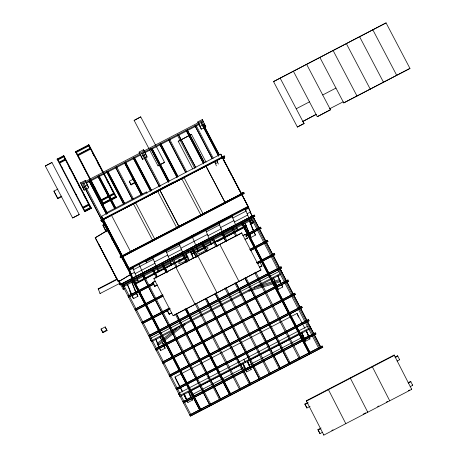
<?xml version="1.0" encoding="UTF-8"?>
<svg xmlns="http://www.w3.org/2000/svg" width="458" height="458" viewBox="0 0 458 458"><rect width="100%" height="100%" fill="white"/><g stroke="black" fill="none" stroke-linecap="round" stroke-linejoin="round"><path stroke-width="0.69" d="M184.471 323.503L185.003 324.516L158.497 345.212L158.056 344.135L179.542 327.361L181.362 326.411M95.195 237.788L107.659 230.305L95.195 237.788L118.33 281.853L130.793 274.371L106.107 227.34M118.33 281.853L130.793 274.371M119.292 283.542L119.956 284.807L121.152 284.086M119.956 284.807L121.307 284.097M57.113 159.103L63.736 155.657L91.274 208.253L84.65 211.705L57.113 159.103L57.382 159.762L57.777 159.55M63.542 156.252L57.714 159.287L57.948 159.865L63.777 156.831L63.336 155.863L90.873 208.464M45.319 165.945L51.943 162.493L79.245 214.516L72.622 217.962L45.353 166.019L51.943 162.493M58.91 158.869L61.24 157.655M134.137 120.402L140.726 116.876L155.668 145.363M134.738 120.093L140.726 116.876M76.234 152.079L75.833 152.285L75.57 151.632L88.812 144.739L103.445 172.609M76.171 151.816L88.623 145.335L88.858 145.913L76.406 152.394L76.2 152.004M77.694 151.226L75.805 152.211L90.134 179.525M85.892 146.955L87.157 146.297M59.214 162.143L65.042 159.109L65.276 159.687M90.323 148.581L77.877 155.062L78.112 155.64L90.558 149.159L90.123 148.192L77.671 154.672L77.906 155.251M61.83 196.614L57.845 198.686L54.13 191.61L53.924 191.101L57.908 189.028M386.071 22.9L273.529 81.581L386.071 22.9L409.967 68.431L343.746 102.901L319.884 57.45M139.804 153.814L139.095 152.062L143.583 149.726L147.075 157.042L142.593 159.378L140.28 154.981M80.694 182.851L85.182 180.521L87.489 184.917L88.675 187.837L84.192 190.173L80.694 182.851L84.192 190.173M198.291 123.047L197.816 121.88L202.299 119.544L205.797 126.866L201.308 129.196L199.001 124.799M82.909 184.064L202.104 122.011M57.845 198.686L57.639 198.177L61.624 196.104M86.39 183.177L133.307 158.754M134.572 158.09L140.915 154.793M144.717 152.812L199.241 124.427M142.593 159.378L141.402 156.459L143.085 155.583M144.207 154.999L145.89 154.123M83.001 187.253L87.489 184.917M201.308 129.196L200.123 126.276L204.611 123.941M191.455 134.343L178.242 141.316L191.455 134.343L206.071 162.195M157.999 165.853L164.588 162.327L157.999 165.853L149.68 149.995M133.684 179.788L135.196 182.782L131.114 184.906L129.27 181.288L133.352 179.164L133.553 179.639M82.875 207.205L88.697 204.171L88.932 204.749M83.31 208.172L89.138 205.138L88.904 204.56L83.075 207.594L83.31 208.172L83.104 207.783M113.779 193.253L101.327 199.734L101.768 200.696L114.219 194.215L113.985 193.642L101.533 200.123M131.114 184.906L130.919 184.425L135.001 182.301M102.81 199.659L104.052 199.012M84.575 210.451L90.403 207.417M91.005 207.6L84.386 211.046L84.65 211.705M84.616 211.625L91.239 208.178M115.485 196.499L103.033 202.98L103.474 203.947M116.086 196.682L116.349 197.335L103.107 204.228L102.844 203.575L116.086 196.682L104.115 173.88M103.073 204.154L116.321 197.255M147.001 193.207L146.354 191.971L106.622 212.655L107.269 213.892M107.435 230.614L101.59 216.222L220.785 154.169L248.144 206.329L252.043 215.924L250.417 212.833M173.863 182.536L151.879 194.221L151.535 193.574L173.605 182.066L173.897 182.599M224.706 156.247L101.092 220.596L166.065 186.835M166.38 186.669L224.718 156.298M114.391 213.834L101.149 220.727L100.8 220.069L224.414 155.714L224.758 156.378L193.854 172.466M115.651 213.176L125.744 207.926M127.003 207.268L138.986 201.028M140.251 200.375L147.82 196.43M149.079 195.778L154.752 192.824M156.018 192.165L166.105 186.91M169.26 185.272L172.414 183.629M173.674 182.971L192.595 173.124M224.059 157.409L223.653 156.796L224.311 158.233L223.75 156.825M102.42 221.695L102.077 221.042L101.413 221.386L102.048 221.145L101.728 220.355L102.42 221.695L102.048 221.145M224.666 157.306L224.071 157.615L224.38 158.199L223.973 157.586L224.666 157.306L224.346 156.516M106.05 231.811L102.884 225.124L104.567 224.248M105.1 226.332L106.136 225.794M303.98 123.505L297.391 127.032L304.015 123.586L280.153 78.135M330.47 109.72L317.257 116.693L330.504 109.8L306.637 64.349M105.907 231.273L105.197 229.521L106.88 228.645M120.763 256.789L120.437 255.999L120.849 256.612M242.465 192.469L243.061 193.946L242.402 192.503L242.774 193.058M120.151 256.892L243.793 192.606L244.188 193.385L120.58 257.74L120.151 256.892L120.506 257.745L244.188 193.385M120.219 257.024L243.828 192.669M120.236 257.087L243.845 192.738M120.265 257.138L243.793 192.606M126.03 264.993L132.849 277.977L128.95 268.382L248.144 206.329M148.621 258.272L149.869 257.619M193.505 234.902L194.753 234.256M248.322 206.764L129.127 268.817L101.859 216.874M132.471 267.174L245.047 208.567M129.396 269.476L248.591 207.422L222.319 157.38M132.969 268.405L129.66 270.128L102.123 217.533M146.216 261.507L232.298 216.691M245.545 209.798L248.854 208.075L242.036 195.091L242.305 195.743M153.367 259.371L133.501 269.71L132.648 268.09M166.609 252.472L179.857 245.58M206.346 231.788L219.588 224.895M118.983 280.714L120.002 283.21L100.113 293.509L98.161 288.826L116.79 279.128M117.614 279.197L98.367 289.216L98.161 288.826M129.683 273.105L130.078 272.899L132.31 278.401L131.915 278.607M134.566 272.327L131.251 274.05L124.433 261.066M154.432 261.987L167.674 255.089M180.916 248.196L207.405 234.41M220.647 227.511L233.895 220.619M247.137 213.726L250.446 211.997L248.499 208.287M135.093 273.638L154.964 263.293M168.206 256.4L181.448 249.507M207.938 235.715L221.18 228.823M234.427 221.924L247.669 215.031M122.017 284.687L121.662 283.817L252.667 215.844M121.799 283.977L254.27 215.071L254.843 216.17L122.401 285.116L254.843 216.17M254.27 215.071L121.662 283.817L190.356 416.133L322.798 347.187L322.192 346.042L189.755 414.988L322.192 346.042M120.849 284.865L122.103 284.212M122.109 284.304L120.878 284.945L119.177 280.748M123.425 285.655L251.78 218.832M123.78 286.525L172.832 260.991M174.092 260.333L212.478 240.353M213.737 239.694L252.135 219.703M134.44 281.899L137.749 280.176M157.615 269.836L170.863 262.944M184.105 256.045L186.629 254.734M191.043 252.432L210.594 242.259M223.836 235.36L232.664 230.763M233.929 230.111L237.084 228.468M250.326 221.575L252.53 220.424M178.431 260.087L179.679 259.44M124.061 288.483L123.128 289.284L124.164 288.746L121.754 284.097M134.973 283.21L144.505 278.246M144.905 278.04L184.242 257.562M187.162 256.039L184.637 257.356L183.841 255.392M190.946 254.07L223.973 236.878L224.237 237.53M246.444 225.181L224.368 236.671L223.304 234.055M253.331 222.388L250.726 223.739L250.457 223.086L253.618 221.443M135.236 283.863L184.471 258.135M187.757 256.428L184.872 257.928M191.49 254.482L224.202 237.45M224.632 237.324L246.335 225.931M243.753 227.437L217.493 241.429L246.37 226.395M245.007 226.784L246.261 226.132M250.028 224.168L253.795 222.21M135.345 284.126L181.07 260.001M250.766 224.105L253.904 222.474M153.859 278.647L241.767 232.979L153.859 278.647L173.101 315.705L260.951 269.968L241.709 232.91M157.323 285.094L154.735 286.33L152.737 282.477L155.262 281.166M242.923 235.526L245.511 234.29L242.986 235.607M152.737 282.477L155.325 281.241M153.424 282.889L128.08 296.086L153.459 282.93M245.946 234.725L260.55 227.179L245.975 234.765M153.361 284.321L128.652 297.19L154.031 284.034M245.883 236.156L261.123 228.279L245.912 236.196M136.719 293.389L137.91 296.309L133.421 298.645L132.236 295.725L136.719 293.389L134.412 288.992M254.276 232.189L255.467 235.109L250.978 237.444L249.793 234.525L254.276 232.189L251.969 227.792M154.735 286.33L157.26 285.019M245.551 239.053L247.509 238.143L244.984 239.46M162.178 295.112L134.933 309.299L162.848 294.826M250.263 249.261L267.403 240.393L249.662 249.627M162.75 296.212L135.505 310.398L163.42 295.925M250.835 250.36L267.976 241.492L250.234 250.726M101.098 329.05L105.18 326.926L106.829 330.063L107.023 330.544L102.936 332.668L101.098 329.05L102.936 332.668M102.741 332.187L106.829 330.063M169.031 308.326L141.785 322.512L169.7 308.034M256.48 262.8L274.256 253.6L256.514 262.84M171.773 312.951L169.185 314.188L167.187 310.335L169.712 309.018M257.373 263.384L259.961 262.148L257.436 263.459M167.187 310.335L170.405 308.766M167.702 310.415L142.358 323.611L168.372 310.123M260.218 262.251L274.829 254.705L257.717 263.613M169.185 314.188L171.08 313.203M259.371 267.237L261.959 266.001L259.434 267.312M281.075 266.774L148.638 335.72L281.109 266.814L281.681 267.913L149.239 336.865L281.681 267.913M150.098 338.639L151.587 341.674L150.098 338.639L279.077 271.491M151.867 340.471L240.381 294.391M241.647 293.733L280.21 273.655M152.222 341.342L176.244 328.838M183.2 325.214L250.852 290M258.438 286.05L280.565 274.531M182.576 325.781L185.003 324.516M248.871 289.971L249.41 290.99L254.871 288.145L272.602 282.844M287.927 279.987L155.491 348.933L287.927 279.987L288.534 281.126L156.064 350.032L288.534 281.126M160.672 350.553L157.18 343.231L160.672 350.553L165.161 348.217L163.975 345.298M274.972 282.615L278.229 289.353L282.718 287.017L281.533 284.097M294.78 293.194L162.344 362.146L294.815 293.24L295.387 294.339L162.945 363.286L295.387 294.339M301.633 306.408L169.197 375.354L301.667 306.448L302.24 307.553L169.769 376.459L302.24 307.553M182.37 391.876L176.53 380.747L175.002 376.98L297.042 313.444L304.833 328.289M308.486 319.621L176.049 388.567L308.486 319.621L309.093 320.76L176.622 389.666L309.058 320.72M179.164 393.13L228.216 367.597M229.469 366.944L307.518 326.308M180.927 394.968L308.652 328.472M191.043 390.674L219.502 375.863M220.767 375.205L243.53 363.349M247.326 361.373L289.061 339.647M290.326 338.989L301.707 333.063M181.282 395.838L309.637 329.021M211.544 384.565L190.047 395.758L188.931 392.718M212.81 383.907L245.059 367.116M248.854 365.14L303.236 336.83L301.988 333.939L305.486 341.262L309.969 338.926L306.476 331.609M191.226 397.206L192.412 400.126L187.929 402.462L186.744 399.542L191.226 397.206L188.919 392.804M250.005 366.606L251.19 369.526L246.707 371.862L245.522 368.942L250.005 366.606L248.024 362.833M308.784 336.006L304.301 338.342L302.068 332.96M315.339 332.834L182.902 401.78L315.373 332.874L315.946 333.974L183.503 402.92L315.946 333.974M259.72 379.734L260.894 379.356L215.953 292.811M190.328 416.093L322.798 347.187M306.299 400.761L394.149 355.024L394.349 355.379L306.499 401.116L306.299 400.761L323.84 435.1L411.696 389.363L394.149 355.024M310.066 406.349L306.912 407.992L304.868 404.036L307.392 402.725M395.054 357.085L397.578 355.774L397.813 356.187L395.294 357.503M304.868 404.036L305.108 404.454L308.263 402.811M397.097 361.041L399.622 359.73L397.578 355.774M322.495 432.272L319.97 433.583L317.926 429.627L321.081 427.984M408.112 382.676L410.637 381.365L410.872 381.777L408.353 383.094M317.926 429.627L318.167 430.045L320.692 428.728M410.156 386.632L412.681 385.321L410.637 381.365M331.798 430.497L333.052 429.844M363.171 414.164L365.684 412.858M377.604 406.652L378.863 406M386.392 402.078L387.645 401.426M408.353 390.645L409.607 389.993M261.157 285.088L254.333 287.126L254.871 288.145M262.52 284.681L279.563 279.58L280.536 281.681L249.41 290.99M273.964 282.437L280.101 280.599M260.951 269.968L173.101 315.705M219.748 244.349L238.939 281.338M197.787 255.782L216.972 292.771M175.82 267.214L195.011 304.209M231.96 226.395L236.906 235.922M221.128 232.263L225.931 241.635M211.058 237.278L215.999 246.805M300.625 358.671L299.452 359.049L254.648 272.665M202.161 241.91L207.108 251.436M201.125 242.448L205.871 251.499M191.329 247.778L196.133 257.144M181.259 252.787L186.337 262.48M171.326 257.963L176.072 267.014M162.43 262.589L167.508 272.281M249.925 385.064L250.961 384.525L206.152 298.141M231.095 394.865L229.922 395.248L185.25 309.024M132.631 278.103L166.374 343.053M131.595 278.647L137.99 290.876M221.025 399.88L176.353 313.656M201.297 410.379L200.123 410.757L145.57 305.48M399.382 359.312L399.622 359.73M412.44 384.903L412.681 385.321M411.49 389.014L411.696 389.363M372.182 366.457L389.729 400.796L389.529 400.447M350.221 377.89L367.768 412.234L367.568 411.879M328.26 389.329L345.807 423.667L345.601 423.312M323.64 434.745L323.84 435.1M329.84 108.535L330.504 109.8M317.257 116.693L293.395 71.242M303.019 121.691L304.015 123.586M273.495 81.507L297.391 127.032M242.402 192.503L242.74 193.156M221.054 154.821L221.718 156.092M222.233 157.369L241.538 194.14M223.739 160.529L225.811 164.325M228.668 169.769L229.968 172.242M230.614 173.485L231.267 174.721M232.887 177.813L237.759 187.087M238.406 188.324L240.032 191.415M240.679 192.652L241.332 193.889M253.102 216.766L254.024 218.718L253.171 217.098M204.474 124.353L205.797 126.866M282.18 273.002L280.972 270.506L282.46 273.541M219.325 154.815L201.572 120.992L82.371 183.045L105.632 227.351M203.409 124.668L218.976 154.317M201.068 122.549L218.621 155.989M201.377 123.317L218.598 156.121M244.938 208.94L246.078 211.109L232.83 218.002L231.977 216.376M244.675 208.963L244.881 209.352L244.618 208.699M197.816 121.88L200.123 126.276M250.257 222.697L250.457 223.086M250.486 223.275L250.692 223.664M280.004 280.662L280.536 281.681M279.225 279.701L281.201 283.468M308.057 335.01L308.904 336.63L306.482 330.665M253.154 230.712L255.467 235.109M281.395 284.504L282.718 287.017M307.994 335.153L308.652 336.412M309.31 337.666L309.969 338.926M196.001 125.189L213.205 158.124M212.186 158.537L194.965 125.727L212.163 158.668M249.793 234.525L247.486 230.122L250.978 237.444M275.069 282.66L276.718 285.803M249.988 235.114L244.858 223.12M276.672 285.941L275.332 282.952M304.209 338.388L301.656 332.588M303.179 336.859L305.486 341.262M231.994 214.865L232.2 215.254M232.229 215.443L232.429 215.833L232.166 215.18M204.394 162.59L187.173 129.786L204.371 162.722M203.69 163.764L186.131 130.324L203.667 163.895M237.805 229.177L238.274 230.225M238.04 229.756L238.246 230.145M237.009 229.59L237.479 230.637M195.898 167.817L178.339 134.383L195.543 167.319M194.839 168.492L177.303 134.921L177.612 135.683M178.214 141.236L192.824 169.088M218.752 221.764L218.953 222.153M217.956 222.176L218.157 222.565M224.563 236.076L225.033 237.118M224.792 236.649L224.998 237.038M186.715 171.916L169.512 138.98L169.821 139.742M185.696 172.322L168.475 139.518L185.679 172.454M216.972 240.433L217.493 241.429M205.505 228.656L205.711 229.046M177.904 176.382L160.684 143.577L177.887 176.513M204.709 229.069L204.915 229.458M176.868 176.92L159.647 144.115L177.177 177.681M211.315 242.969L211.785 244.011M210.52 243.381L210.995 244.423M156.304 146.549L164.617 162.407M193.11 219.222L193.448 219.869M169.076 180.979L151.856 148.169L169.054 181.11M168.372 182.147L150.814 148.713L168.349 182.278M134.102 120.328L149.05 148.81M192.263 235.549L192.469 235.939M191.467 235.967L191.673 236.357M198.074 249.862L198.543 250.904M197.278 250.274L197.747 251.322M145.094 153.275L147.075 157.042M162.613 187.906L162.951 188.553M182.381 225.565L182.072 224.964M143.022 152.766L160.581 186.206M141.986 153.31L159.544 186.744M142.959 155.331L159.521 186.875M139.095 152.062L139.753 153.321M140.417 154.575L141.402 156.459M248.923 365.106L250.057 367.27L247.635 361.299M250.2 367.642L251.19 369.526M187.064 249.77L188.553 252.805M243.937 359.41L245.425 362.45M179.021 242.448L179.221 242.837M245.522 368.942L243.209 364.539L245.385 369.348M151.753 190.803L134.194 157.363L151.398 190.299M246.049 370.602L246.707 371.862M178.225 242.86L178.425 243.25M150.711 191.341L133.158 157.907L150.361 190.843M184.832 256.761L185.301 257.802M171.378 231.359L171.063 230.763M142.261 194.135L125.366 161.96L142.238 194.266M141.219 194.673L124.33 162.498L141.201 194.81M165.773 249.341L165.979 249.73M129.27 181.288L130.919 184.425M164.977 249.753L165.183 250.142M165.212 250.331L165.418 250.721L165.155 250.068M171.584 263.653L172.053 264.695M170.788 264.066L171.263 265.108M133.41 198.864L116.538 166.557L116.847 167.319M132.391 199.27L115.502 167.096L132.368 199.402M152.766 256.812L152.966 257.201L152.703 256.549M107.704 171.155L124.599 203.329M108.019 171.916L124.576 203.461M151.735 256.652L151.941 257.041M151.97 257.224L152.176 257.614L151.907 256.961M123.563 203.867L106.668 171.693L123.54 203.999M158.342 270.546L158.811 271.588M157.546 270.959L158.016 272.006M89.047 145.312L103.382 172.632M104.012 173.817L116.349 197.335M102.718 172.185L88.417 144.946L89.35 146.863M103.714 174.086L115.954 197.541M90.358 148.77L90.558 149.159M92.339 152.566L94.004 155.737M97.331 162.069L99.323 165.87M101.985 170.937L102.649 172.202M106.972 180.441L108.638 183.606M111.632 189.309L112.96 191.839M114.013 193.826L114.219 194.215M115.719 197.072L115.92 197.461M145.61 260.654L146.743 262.818L145.947 260.854M179.542 327.361L179.004 326.342L157.523 343.116L158.056 344.135M115.771 207.926L98.876 175.752L115.416 207.428M114.735 208.464L97.84 176.29L114.712 208.596M139.518 263.705L139.724 264.094L139.461 263.442M138.986 264.1L143.045 273.46M138.493 263.545L138.694 263.934M138.722 264.117L138.929 264.506L138.665 263.854M145.1 277.439L145.57 278.487M145.329 278.017L145.535 278.407M94.858 187.551L95.522 188.822M75.57 151.632L90.203 179.507M90.867 180.773L102.844 203.575M90.77 180.715L103.107 204.228M106.943 212.523L90.049 180.349L106.92 212.655M106.565 214.321L89.012 180.887L106.216 213.823M132.9 267.151L133.101 267.541L132.837 266.888M138.476 280.891L138.946 281.933M138.711 281.464L138.911 281.853M86.367 183.44L88.675 187.837M101.59 216.222L128.95 268.382M102.918 219.491L109.737 232.481M116.555 245.465L123.374 258.449M83.946 183.526L104.813 223.269M110.802 235.097L117.62 248.081M104.516 223.418L111.334 236.402M118.147 249.387L124.965 262.377M112.393 239.019L119.212 252.003M107.498 230.3L130.633 274.365M129.248 272.006L132.494 278.189M108.094 231.988L107.888 231.599L108.283 231.387L109.027 233.225M111.517 238.515L112.181 239.774M122.086 258.644L122.744 259.898M131.727 277.027L132.7 278.882M84.209 186.721L104.418 225.204M131.652 277.142L132.551 278.87M120.437 255.999L120.746 256.583M102.884 225.124L105.197 229.521M162.327 342.155L163.643 344.668M136.203 292.971L137.91 296.309M162.888 343.798L163.46 344.88M164.17 346.334L165.161 348.217M191.753 398.866L192.412 400.126M63.971 156.235L91.274 208.253M68.923 166.655L70.589 169.821M74.248 176.788L75.576 179.324M78.57 185.026L80.23 188.192M83.888 195.16L85.222 197.696M88.217 203.392L89.877 206.564M90.638 207.995L90.844 208.384M157.964 344.198L158.497 345.212M175.002 376.98L182.794 391.825M132.236 295.725L129.929 291.322L133.421 298.645M184.431 395.14L186.744 399.542M183.669 394.349L186.606 399.949M187.27 401.202L187.929 402.462M57.513 158.897L85.045 211.493M57.742 159.476L57.948 159.865M61.435 166.523L62.099 167.788M76.068 194.392L76.732 195.658M83.385 208.327L84.049 209.598M84.81 211.029L85.016 211.419M121.662 283.817L123.15 286.851M118.742 280.874L119.893 283.067M120.002 283.21L123.128 289.284M104.172 254.448L98.367 243.685L116.967 279.111M104.836 255.713L107.825 261.409M108.489 262.674L113.802 272.796M114.466 274.061L117.128 279.122M119.452 283.548L120.116 284.813M95.361 237.794L118.496 281.853M116.704 279.168L116.298 278.39L116.796 279.62M53.924 191.101L57.639 198.177M99.907 293.12L100.113 293.509M105.701 328.031L107.023 330.544M260.516 227.139L261.123 228.279M267.369 240.353L267.976 241.492M274.222 253.56L274.829 254.705M253.326 217.115L320.869 347.324M253.194 216.955L265.714 241.091M266.373 242.362L272.63 254.43M273.289 255.701L279.552 267.77M280.21 269.041L306.894 320.486M307.553 321.756L313.816 333.825M314.474 335.096L320.732 347.164M251.963 217.018L319.833 347.862M250.921 217.561L291.116 295.049M291.643 296.16L318.791 348.406M242.362 222.021L275.636 286.17M276.294 287.441L310.226 352.866M242.883 223.126L255.072 246.627M255.736 247.898L261.993 259.967M262.652 261.237L268.909 273.306M269.573 274.577L270.89 277.119M271.548 278.39L275.831 286.645M276.489 287.916L299.223 331.741M299.881 333.012L310.095 352.706M241.32 222.559L309.19 353.404M241.847 223.67L269.854 277.657M270.512 278.928L281.384 299.887M282.042 301.158L288.3 313.226M288.958 314.497L295.221 326.565M295.879 327.836L298.187 332.285M298.845 333.556L309.058 353.244M245.448 234.215L247.509 238.143M259.898 262.068L261.959 266.001M255.684 272.126L272.619 304.679M273.145 305.789L279.54 318.018M280.067 319.129L300.293 358.036M231.387 227.729L235.67 235.984M222.491 232.361L226.779 240.616M245.751 277.296L290.361 363.205M221.454 232.899L226.069 241.795M244.847 278L289.324 363.744M245.041 278.47L249.982 288.002M250.973 289.908L289.193 363.583M212.89 238.166L217.172 246.427M235.95 282.632L280.101 367.74M213.084 238.641L217.04 246.261M236.145 283.101L239.11 288.821M239.774 290.091L241.091 292.633M241.75 293.899L269.424 347.256M270.083 348.527L280.296 368.215M234.782 283.01L279.26 368.759M225.886 287.641L249.742 333.533M250.263 334.643L270.495 373.551M224.849 288.179L248.705 334.071M249.226 335.182L269.459 374.089M192.692 247.875L197.306 256.766M191.656 248.413L196.27 257.304M215.048 293.509L259.526 379.258M215.243 293.984L218.208 299.704M218.867 300.975L220.184 303.511M220.848 304.782L259.394 379.098M183.091 253.68L187.374 261.936M183.286 254.156L187.242 261.776M206.346 298.616L211.293 308.142M211.951 309.413L222.823 330.373M223.481 331.644L239.626 362.77M240.284 364.041L250.497 383.73M205.115 298.685L249.461 384.268M173.158 258.85L177.309 266.945M196.219 303.31L240.696 389.06M195.051 303.694L211.985 336.246M212.512 337.357L239.66 389.603M186.286 308.486L230.763 394.235M163.42 264.495L167.376 272.121M186.154 308.326L191.427 318.487M192.085 319.758L202.957 340.718M203.615 341.989L209.873 354.057M210.531 355.328L216.794 367.396M217.453 368.667L219.76 373.11M220.418 374.381L230.632 394.069M161.857 263.928L166.472 272.819M162.052 264.403L166.334 272.659M185.118 308.864L190.385 319.026M191.049 320.297L229.595 394.613M153.293 269.195L157.249 276.815M153.819 270.306L157.111 276.655M176.221 313.495L181.494 323.657M182.479 325.564L186.103 332.548M186.761 333.819L193.024 345.887M193.682 347.158L199.94 359.227M200.598 360.498L209.827 378.279M210.485 379.55L220.699 399.244M152.256 269.733L156.539 277.989M175.317 314.194L219.663 399.782M152.8 282.552L154.798 286.405M167.25 310.41L169.248 314.262M143.028 273.729L210.898 404.574M141.991 274.268L209.861 405.112M142.518 275.378L170.519 329.371M171.178 330.642L175.133 338.262M175.792 339.533L188.971 364.94M189.629 366.211L195.892 378.279M196.551 379.545L198.858 383.993M199.516 385.264L209.73 404.952M167.033 344.324L173.29 356.393M173.948 357.664L200.965 409.744M133.621 280.01L161.628 334.002M162.287 335.267L180.074 369.572M180.733 370.837L186.996 382.905M187.654 384.176L189.961 388.624M190.62 389.895L193.911 396.244M194.57 397.515L200.833 409.584M138.648 292.141L144.911 304.209M132.253 279.912L144.774 304.049M145.432 305.32L160.586 334.54M161.245 335.811L185.959 383.449M186.618 384.72L192.875 396.788M193.534 398.059L199.797 410.128M123.162 284.069L191.032 414.919M305.108 404.454L306.912 407.992M318.167 430.045L319.97 433.583M409.967 68.431L343.746 102.901M396.72 75.324L372.858 29.873M383.478 82.217L359.616 36.766M370.236 89.115L346.368 43.665M356.988 96.008L333.126 50.557M343.179 101.819L329.903 108.638M335.96 88.079L322.718 94.972M309.476 101.865L296.229 108.764M306.076 330.287L307.77 334.466M297.042 313.444L298.57 317.211M278.046 275.842L281.653 284.721M277.685 275.579L280.519 282.557M224.758 156.378L101.058 220.533L101.447 221.454M235.217 182.101L235.486 182.759M273.632 278.138L274.92 281.309M275.435 282.58L276.724 285.752M277.285 287.017L278.229 289.353M273.271 277.88L274.817 281.687M245.013 208.493L248.997 218.3M249.793 220.264L251.121 223.533M249.61 221.019L254.402 232.813L249.272 220.819M228.405 169.117L228.931 170.428M220.785 154.169L221.586 156.132M245.196 223.315L249.186 233.145M202.299 119.544L203.249 121.88M217.281 161.468L218.34 164.079M215.077 162.619L216.399 165.882M231.771 215.386L235.486 224.54M236.551 227.157L237.879 230.431M231.37 215.592L231.639 216.245M218.924 222.073L219.187 222.725M218.523 222.279L218.792 222.931M219.056 223.59L222.244 231.439M218.128 222.485L218.392 223.143M203.054 213.817L184.036 177.63M200.85 214.962L181.826 178.78M205.676 228.966L205.945 229.624M205.281 229.172L205.545 229.83M205.814 230.483L208.997 238.332M210.062 240.948L211.39 244.217M204.886 229.384L205.15 230.036M247.469 361.522L248.677 364.505L247.698 362.204M192.434 235.864L192.698 236.517M192.039 236.07L192.303 236.723M192.566 237.376L195.755 245.225M196.82 247.841L198.148 251.116M191.639 236.276L191.908 236.929M243.221 363.595L245.643 369.566L242.809 363.223M190.763 251.654L193.425 258.209M190.688 252.112L192.818 257.356M176.748 227.723L157.661 191.364M186.349 253.955L189.005 260.505M186.011 253.755L188.936 260.963M143.583 149.726L144.052 150.894M179.192 242.757L179.456 243.41M178.792 242.963L179.061 243.616M179.324 244.274L182.776 252.776M178.397 243.169L178.66 243.828M146.354 191.971L146.795 193.058M165.945 249.65L166.214 250.308M165.55 249.856L165.813 250.515M166.082 251.167L169.265 259.016M170.33 261.632L171.658 264.901M154.712 238.984L135.694 202.797M152.508 240.129L133.49 203.947M152.308 256.755L152.571 257.407M152.835 258.06L156.287 266.567M157.088 268.525L158.416 271.8M139.06 263.648L139.329 264.3M144.11 276.077L145.169 278.693M88.812 144.739L89.081 145.392M188.856 391.899L191.038 397.269M130.541 251.562L111.523 215.38M184.442 394.195L186.864 400.166L184.03 393.823M132.442 267.094L136.158 276.254M137.223 278.87L138.551 282.139M184.087 394.298L185.616 398.059M160.42 337.077L161.708 340.248M162.481 342.155L163.512 344.691M160.054 336.819L160.827 338.72M103.502 204.022L75.965 151.426L76.406 152.394M130.175 274.331L132.122 278.996M122.841 257.144L126.826 266.951M156.006 339.378L159.613 348.257L155.64 339.115M131.984 282.254L136.77 294.053M131.646 282.059L135.597 291.912M116.023 244.154L120.007 253.967M120.506 255.965L120.826 256.755M109.204 231.17L112.657 239.671M101.756 220.252L102.352 221.729M127.57 284.555L132.356 296.349L127.232 284.355M85.182 180.521L85.652 181.689M119.028 280.937L119.773 282.775M118.868 280.771L119.366 281.996M63.736 155.657L64 156.31M79.245 214.516L72.622 217.962M105.18 326.926L105.374 327.407M204.772 248.351A6.595 1.242 -27.7 0 1 206.604 249.604M205.453 250.417A6.595 1.242 -27.7 0 1 196.35 253.978A6.595 1.242 -27.7 0 1 204.302 248.534M187.728 259.646A6.595 1.242 -27.7 0 1 186.354 260.499M185.862 260.779A6.595 1.242 -27.7 0 1 178.757 262.657A6.595 1.242 -27.7 0 1 188.324 257.138M65.248 159.499L59.42 162.533L59.655 163.111L65.483 160.077L65.248 159.499M316.089 114.448L302.875 121.422L316.089 114.448M310.541 327.493L309.408 325.329L310.896 328.363L310.541 327.493M225.015 202.384L205.928 166.019L225.015 202.384M178.883 226.401L159.796 190.041L178.883 226.401M179.673 395.62L178.534 393.456L180.023 396.496L179.673 395.62M215.798 163.214A1.242 1.219 -22.1 0 0 217.39 161.766A1.242 1.219 -22.1 0 0 215.346 161.147A1.242 1.219 -22.1 0 0 215.798 163.214"/></g></svg>
